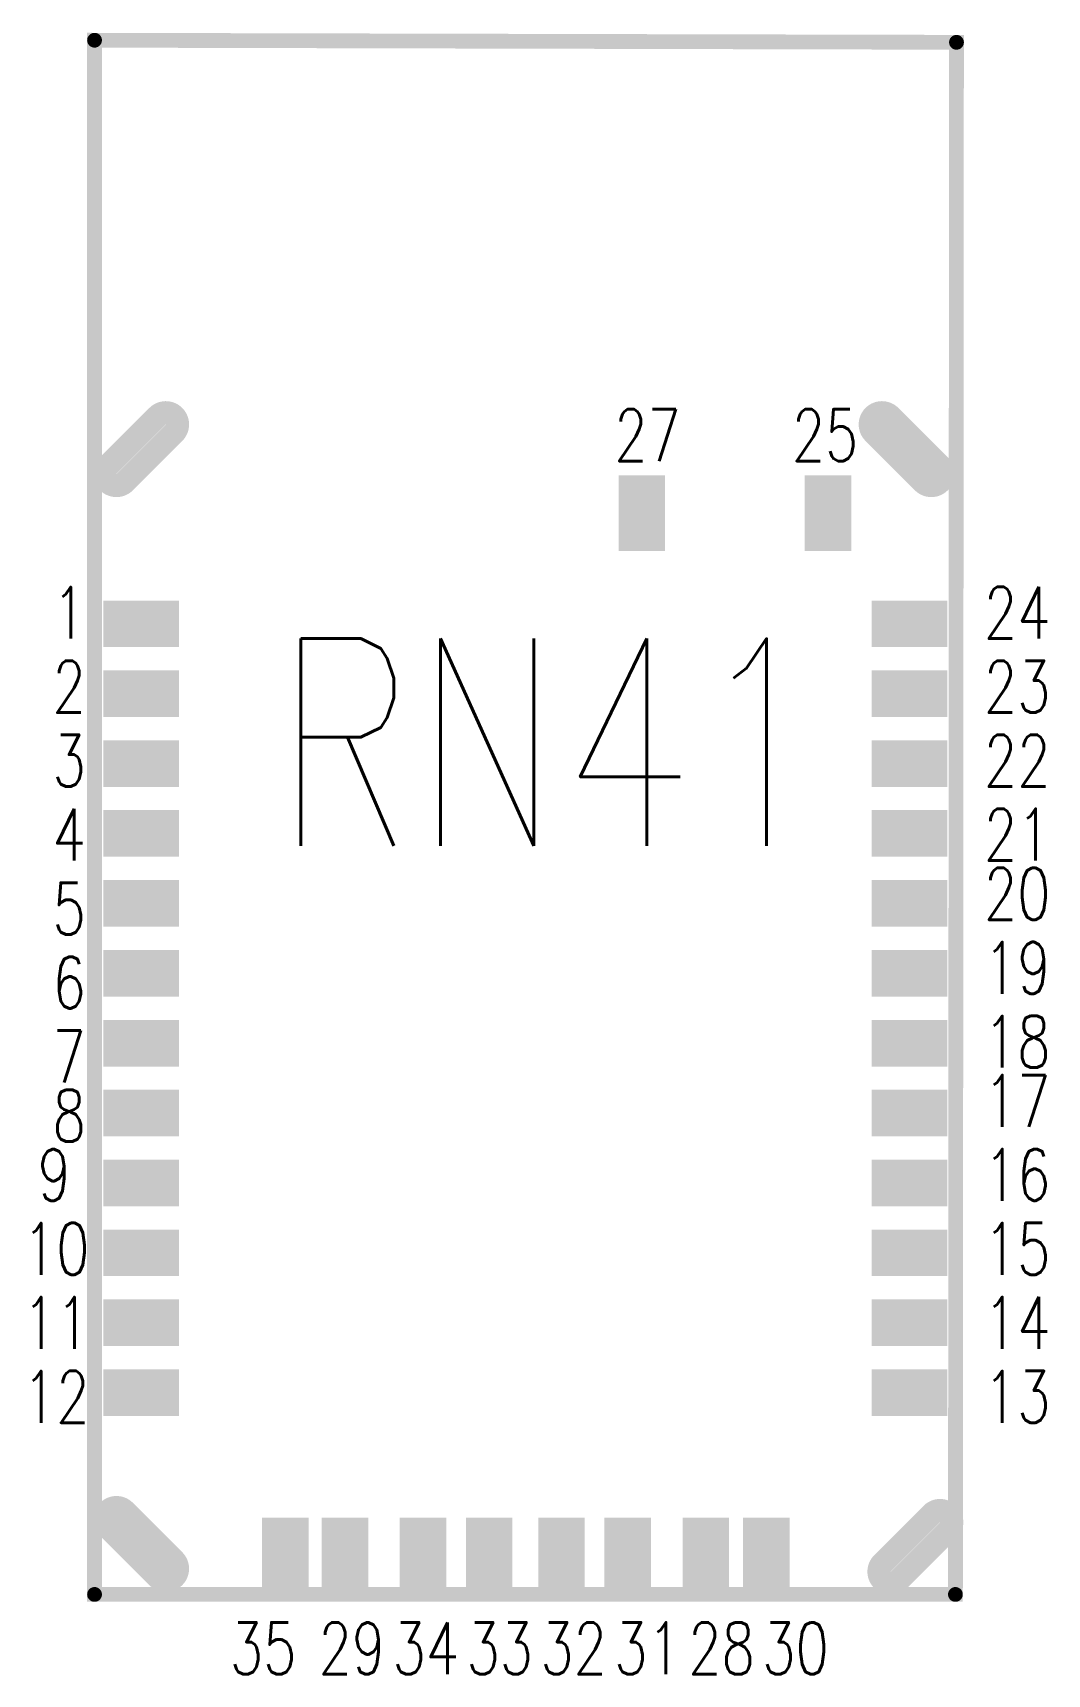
# Model space of a CAD drawing. Extents: x 47 to 733, y 0 to 1110.
import ezdxf

# ---------------------------------------------------------------- set-up
doc = ezdxf.new("R2010")
doc.units = 0
for name, color, linetype in [('DRIL_PLTE_THRU_01', 16, 'CONTINUOUS'), ('DRIL_PLTE_THRU_02', 176, 'CONTINUOUS'), ('PADS_BOT', 5, 'CONTINUOUS'), ('PADS_INNER', 1, 'CONTINUOUS'), ('PADS_TOP', 1, 'CONTINUOUS'), ('PART_TOP_2DLINE_00', 254, 'CONTINUOUS'), ('TEXT_01', 1, 'CONTINUOUS')]:
    doc.layers.add(name, color=color, linetype=linetype)
doc.styles.add('W10', font='simplex', dxfattribs={"width": 0.75})
doc.styles.add('W5', font='simplex', dxfattribs={"width": 0.75})

# ---------------------------------------------------------------- blocks, each defined once
blk = doc.blocks.new('SMOOTH_10')
at = {"const_width": 5}
blk.add_lwpolyline([(-2.5, 0, 1), (2.5, 0, 1)], format="xyb", close=True, dxfattribs=at)
blk = doc.blocks.new('PART_BODY_TOP_1')
at = {"layer": 'PART_TOP_2DLINE_00', "const_width": 10}
blk.add_lwpolyline([(550.7, -656.1), (-31.5, -656.1), (-31.5, 394.5), (551.4, 393.1)], close=True, dxfattribs=at)
at = {"layer": 'PART_TOP_2DLINE_00'}
for p in [(-31.5, 394.5), (551.4, 393.1), (-31.5, -656.1), (550.7, -656.1)]:
    blk.add_blockref('SMOOTH_10', p, dxfattribs=at)
blk = doc.blocks.new('DRIL_HOLE_0')
blk.add_lwpolyline([(0, 0, 1), (0, 0, 1)], format="xyb", close=True)
blk = doc.blocks.new('PAD_0')
blk.add_lwpolyline([(0, 0, 1), (0, 0, 1)], format="xyb", close=True)
blk = doc.blocks.new('PAD_1')
at = {"const_width": 31.5}
blk.add_lwpolyline([(-25.6, 0), (25.6, 0)], dxfattribs=at)
blk = doc.blocks.new('STK_TOP_3')
at = {"layer": 'DRIL_PLTE_THRU_01'}
blk.add_blockref('DRIL_HOLE_0', (0, 0), dxfattribs=at)
at = {"layer": 'DRIL_PLTE_THRU_02'}
blk.add_blockref('DRIL_HOLE_0', (0, 0), dxfattribs=at)
at = {"layer": 'PADS_BOT'}
blk.add_blockref('PAD_0', (0, 0), dxfattribs=at)
at = {"layer": 'PADS_INNER'}
blk.add_blockref('PAD_0', (0, 0), dxfattribs=at)
at = {"layer": 'PADS_TOP'}
blk.add_blockref('PAD_1', (0, 0), dxfattribs=at)
blk = doc.blocks.new('STK_TOP_4')
at = {"layer": 'DRIL_PLTE_THRU_01'}
blk.add_blockref('DRIL_HOLE_0', (0, 0), dxfattribs=at)
at = {"layer": 'DRIL_PLTE_THRU_02'}
blk.add_blockref('DRIL_HOLE_0', (0, 0), dxfattribs=at)
at = {"layer": 'PADS_BOT'}
blk.add_blockref('PAD_0', (0, 0), dxfattribs=at)
at = {"layer": 'PADS_INNER'}
blk.add_blockref('PAD_0', (0, 0), dxfattribs=at)
at = {"layer": 'PADS_TOP', "rotation": 90}
blk.add_blockref('PAD_1', (0, 0), dxfattribs=at)
blk = doc.blocks.new('STK_TOP_5')
at = {"layer": 'DRIL_PLTE_THRU_01'}
blk.add_blockref('DRIL_HOLE_0', (0, 0), dxfattribs=at)
at = {"layer": 'DRIL_PLTE_THRU_02'}
blk.add_blockref('DRIL_HOLE_0', (0, 0), dxfattribs=at)
at = {"layer": 'PADS_BOT'}
blk.add_blockref('PAD_0', (0, 0), dxfattribs=at)
at = {"layer": 'PADS_INNER'}
blk.add_blockref('PAD_0', (0, 0), dxfattribs=at)
at = {"layer": 'PADS_TOP'}
blk.add_blockref('PAD_0', (0, 0), dxfattribs=at)
blk = doc.blocks.new('PAD_2')
at = {"const_width": 15.7}
blk.add_lwpolyline([(-23.6, -7.9), (23.6, -7.9, 1), (23.6, 7.9), (-23.6, 7.9, 1)], format="xyb", close=True, dxfattribs=at)
blk = doc.blocks.new('STK_TOP_8')
at = {"layer": 'DRIL_PLTE_THRU_01'}
blk.add_blockref('DRIL_HOLE_0', (0, 0), dxfattribs=at)
at = {"layer": 'DRIL_PLTE_THRU_02'}
blk.add_blockref('DRIL_HOLE_0', (0, 0), dxfattribs=at)
at = {"layer": 'PADS_BOT'}
blk.add_blockref('PAD_0', (0, 0), dxfattribs=at)
at = {"layer": 'PADS_INNER'}
blk.add_blockref('PAD_0', (0, 0), dxfattribs=at)
at = {"layer": 'PADS_TOP', "rotation": 45}
blk.add_blockref('PAD_2', (0, 0), dxfattribs=at)
blk = doc.blocks.new('STK_TOP_9')
at = {"layer": 'DRIL_PLTE_THRU_01'}
blk.add_blockref('DRIL_HOLE_0', (0, 0), dxfattribs=at)
at = {"layer": 'DRIL_PLTE_THRU_02'}
blk.add_blockref('DRIL_HOLE_0', (0, 0), dxfattribs=at)
at = {"layer": 'PADS_BOT'}
blk.add_blockref('PAD_0', (0, 0), dxfattribs=at)
at = {"layer": 'PADS_INNER'}
blk.add_blockref('PAD_0', (0, 0), dxfattribs=at)
at = {"layer": 'PADS_TOP', "rotation": 135}
blk.add_blockref('PAD_2', (0, 0), dxfattribs=at)
blk = doc.blocks.new('SYM_TOP_2')
for name, p in [('PART_BODY_TOP_1', (0, 0)), ('STK_TOP_8', (0, 118.1)), ('STK_TOP_9', (517.7, 118.1)), ('STK_TOP_4', (338.6, 74.8)), ('STK_TOP_4', (464.6, 74.8)), ('STK_TOP_5', (401.6, 74.8)), ('STK_TOP_3', (0, 0)), ('STK_TOP_3', (519.7, 0)), ('STK_TOP_3', (0, -47.2)), ('STK_TOP_3', (519.7, -47.2)), ('STK_TOP_3', (0, -94.5)), ('STK_TOP_3', (519.7, -94.5)), ('STK_TOP_3', (0, -141.7)), ('STK_TOP_3', (519.7, -141.7)), ('STK_TOP_3', (0, -189)), ('STK_TOP_3', (519.7, -189)), ('STK_TOP_3', (0, -236.2)), ('STK_TOP_3', (519.7, -236.2)), ('STK_TOP_3', (0, -283.5)), ('STK_TOP_3', (519.7, -283.5)), ('STK_TOP_3', (0, -330.7)), ('STK_TOP_3', (519.7, -330.7)), ('STK_TOP_3', (0, -378)), ('STK_TOP_3', (519.7, -378)), ('STK_TOP_3', (0, -425.2)), ('STK_TOP_3', (519.7, -425.2)), ('STK_TOP_3', (0, -472.4)), ('STK_TOP_3', (519.7, -472.4)), ('STK_TOP_3', (0, -519.7)), ('STK_TOP_3', (519.7, -519.7)), ('STK_TOP_9', (0, -622)), ('STK_TOP_8', (523.6, -624)), ('STK_TOP_4', (97.6, -629.9)), ('STK_TOP_4', (137.8, -629.9)), ('STK_TOP_4', (190.6, -629.9)), ('STK_TOP_4', (235.4, -629.9)), ('STK_TOP_4', (284.3, -629.9)), ('STK_TOP_4', (329.1, -629.9)), ('STK_TOP_4', (381.9, -629.9)), ('STK_TOP_4', (422.8, -629.9))]:
    blk.add_blockref(name, p)
blk = doc.blocks.new('PART_TOP_0')
blk.add_blockref('SYM_TOP_2', (0, 0))

msp = doc.modelspace()

# ---------------------------------------------------------------- block references
msp.add_blockref('PART_TOP_0', (120, 710))

# ---------------------------------------------------------------- texts
at = {"layer": 'TEXT_01', "width": 0.75}
for s, height, style, p in [('27', 35, 'W5', (440, 820)), ('25', 35, 'W5', (560, 820)), ('1', 35, 'W5', (60, 700)), ('24', 35, 'W5', (690, 700)), ('RN41', 140, 'W10', (210, 560)), ('2', 35, 'W5', (60, 650)), ('23', 35, 'W5', (690, 650)), ('3', 35, 'W5', (60, 600)), ('22', 35, 'W5', (690, 600)), ('4', 35, 'W5', (60, 550)), ('21', 35, 'W5', (690, 550)), ('20', 35, 'W5', (690, 510)), ('5', 35, 'W5', (60, 500)), ('19', 35, 'W5', (690, 460)), ('6', 35, 'W5', (60, 450)), ('18', 35, 'W5', (690, 410)), ('7', 35, 'W5', (60, 400)), ('17', 35, 'W5', (690, 370)), ('8', 35, 'W5', (60, 360)), ('9', 35, 'W5', (50, 320)), ('16', 35, 'W5', (690, 320)), ('10', 35, 'W5', (40, 270)), ('15', 35, 'W5', (690, 270)), ('11', 35, 'W5', (40, 220)), ('14', 35, 'W5', (690, 220)), ('12', 35, 'W5', (40, 170)), ('13', 35, 'W5', (690, 170)), ('35', 35, 'W5', (180, 0)), ('29', 35, 'W5', (240, 0)), ('34', 35, 'W5', (290, 0)), ('33', 35, 'W5', (340, 0)), ('32', 35, 'W5', (390, 0)), ('31', 35, 'W5', (440, 0)), ('28', 35, 'W5', (490, 0)), ('30', 35, 'W5', (540, 0))]:
    msp.add_text(s, height=height, dxfattribs=dict(at, style=style)).set_placement(p)

doc.saveas('drawing.dxf')
